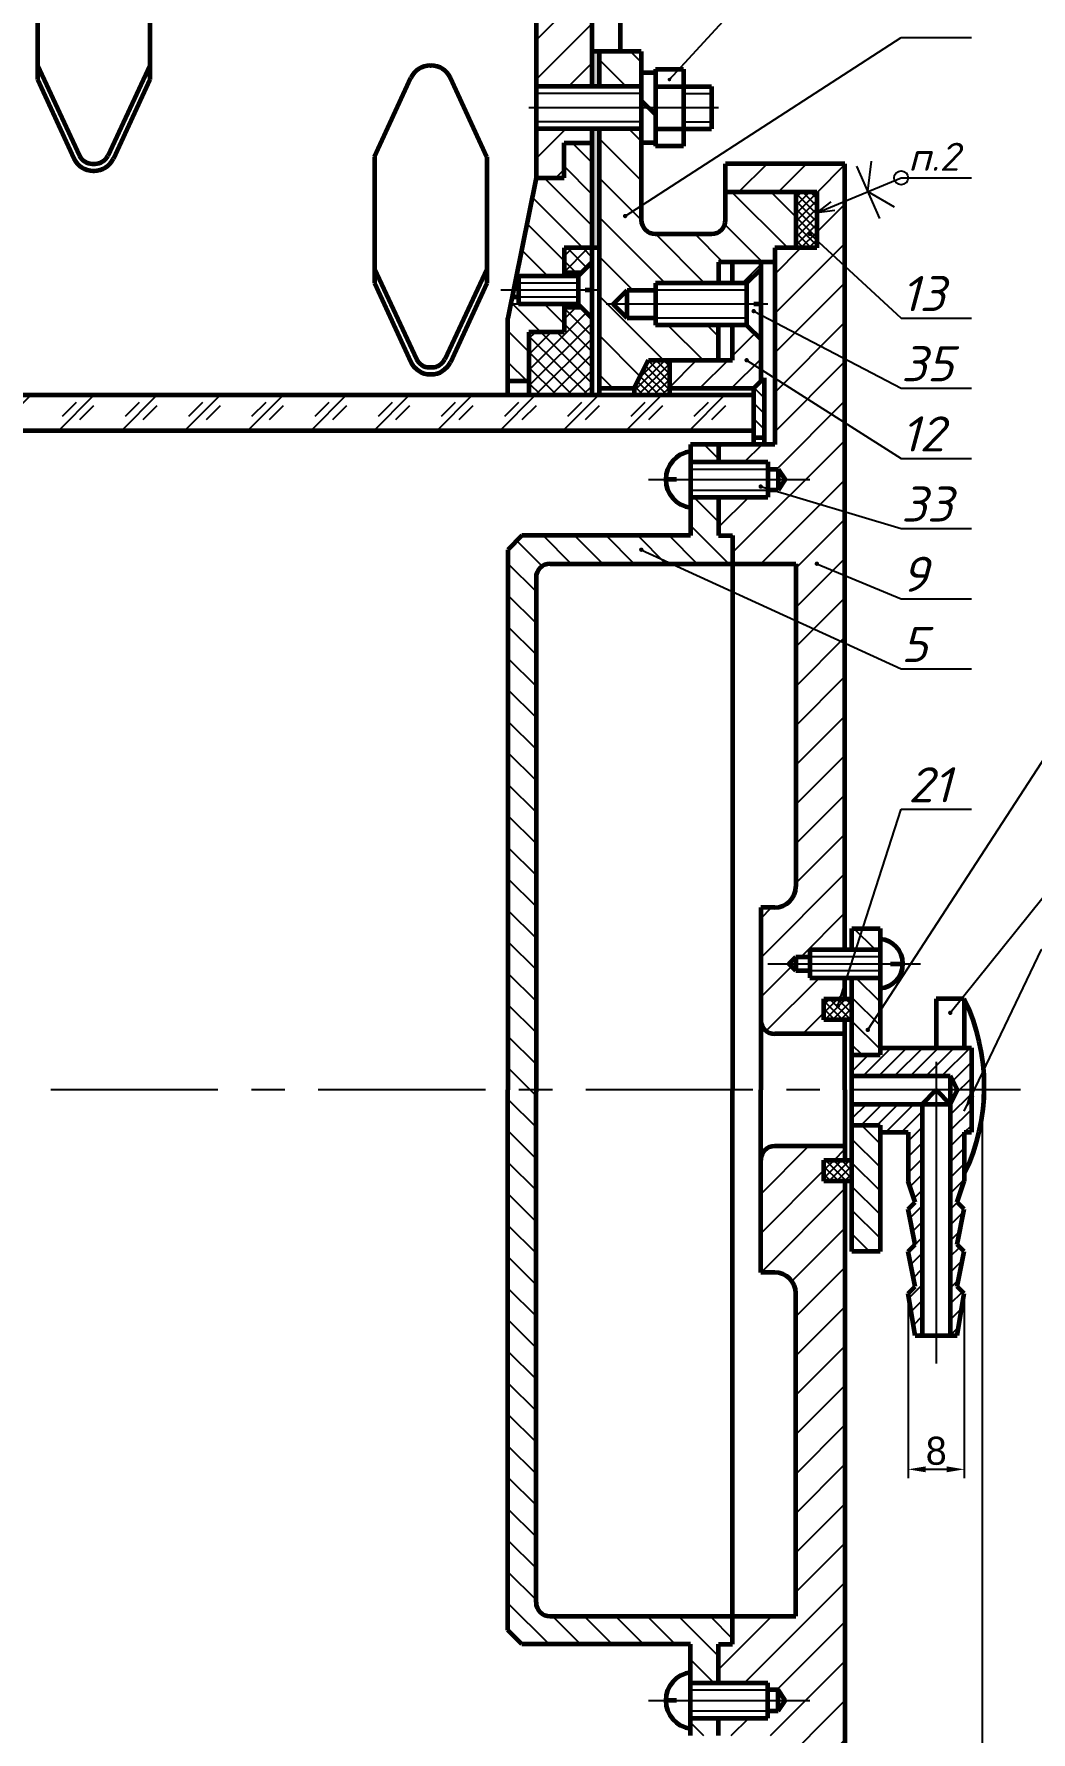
# Model space of a CAD drawing. Header units: millimetres. Extents: x 0 to 841, y 0 to 594.
# Drawn here: x 206.5 to 348.5, y 228.5 to 470.5 of the extents above; entities that cross this region are included whole.
import ezdxf

# ---------------------------------------------------------------- set-up
doc = ezdxf.new("R2010")
doc.units = ezdxf.units.MM
doc.linetypes.add('CENTER', pattern=[50.8, 31.75, -6.35, 6.35, -6.35])
for name, color, linetype in [('1', 2, 'Continuous'), ('Razmer', 3, 'Continuous'), ('TonLine', 2, 'Continuous')]:
    doc.layers.add(name, color=color, linetype=linetype)
doc.layers.add('2', color=1, linetype='Continuous', lineweight=60)
doc.styles.add('ADRF1', font='romans', dxfattribs={"oblique": 15})
doc.dimstyles.new('ISO-25', dxfattribs={"dimtxt": 2.5, "dimasz": 2.5, "dimexe": 1.25, "dimexo": 0.625, "dimtad": 1, "dimtxsty": 'Standard', "dimcen": 2.5, "dimadec": 0, "dimazin": 0, "dimtfac": 1, "dimtmove": 0, "dimatfit": 3, "dimfxl": 1, "dimarcsym": 0})
pattern_1 = [(45, (-36, 150), (-2.80633, 2.80633), [])]
pattern_2 = [(45, (-36, 150), (-0.561266, 0.561266), []), (135, (-36, 150), (-0.561266, -0.561266), [])]
pattern_3 = [(135, (-36, 150), (-2.80633, -2.80633), [])]

# ---------------------------------------------------------------- blocks, each defined once
blk = doc.blocks.new('*D20')
at = {"layer": 'Defpoints', "color": 0, "transparency": 16777216}
for p in [(331, 291), (339, 291), (339, 265.94)]:
    blk.add_point(p, dxfattribs=at)
at = {"layer": 'Razmer', "color": 0, "lineweight": -2, "transparency": 16777216}
for p, q in [((331, 290.38), (331, 264.69)), ((339, 290.38), (339, 264.69)), ((333.5, 265.94), (336.5, 265.94))]:
    blk.add_line(p, q, dxfattribs=at)
at = {"layer": 'Razmer', "color": 0, "transparency": 16777216}
for points in [[(333.5, 266.36), (333.5, 265.52), (331, 265.94)], [(336.5, 266.36), (336.5, 265.52), (339, 265.94)]]:
    blk.add_solid(points, dxfattribs=at)
at = {"layer": 'Razmer', "color": 0, "transparency": 16777216, "insert": (335, 268.56), "char_height": 4, "attachment_point": 5}
blk.add_mtext('8', dxfattribs=at)

msp = doc.modelspace()

# ---------------------------------------------------------------- hatches: boundary and pattern name
at = {"layer": '1'}
h = msp.add_hatch(dxfattribs=at)
h.set_pattern_fill('ANSI31', scale=1.25, style=0)
h.set_pattern_definition(pattern_1)
h.paths.add_polyline_path([(200, 457), (192, 457), (192, 455), (196, 455), (196, 450), (200, 450)])
h.paths.add_polyline_path([(200, 511), (190, 511), (190, 513), (194, 513), (194, 535), (191, 535), (191, 538), (188, 538), (188, 483), (192, 479), (192, 463), (200, 463)])
h.paths.add_polyline_path([(290, 538), (287, 538), (287, 535), (284, 535), (284, 513), (288, 513), (288, 511), (278, 511), (278, 463), (286, 463), (286, 479), (290, 483)])
h.paths.add_polyline_path([(282, 455), (286, 455), (286, 457), (278, 457), (278, 450), (282, 450)])
h = msp.add_hatch(dxfattribs=at)
h.set_pattern_fill('ANSI31', scale=1.25, angle=90, style=0)
h.set_pattern_definition(pattern_3)
h.paths.add_polyline_path([(293, 468), (287, 468), (287, 463), (293, 463)])
h = msp.add_hatch(dxfattribs=at)
h.set_pattern_fill('ANSI31', angle=90, style=0)
h.set_pattern_definition([(135, (-36, 150), (-2.245064, -2.245064), [])])
h.paths.add_polyline_path([(286, 455), (282, 455), (282, 450), (278, 450), (275.2, 436), (275.5, 436), (282, 436), (282, 440), (286, 440)])
h.paths.add_polyline_path([(282, 432), (275.5, 432), (274.4, 432), (274, 430), (274, 421), (277, 421), (277, 428), (282, 428)])
h = msp.add_hatch(dxfattribs=at)
h.set_pattern_fill('ANSI31', scale=1.25, angle=90, style=0)
h.set_pattern_definition(pattern_3)
h.paths.add_polyline_path([(312, 440), (315, 440), (315, 448), (305, 448), (305, 444, -0.414213562), (303, 442), (295, 442, -0.414213562), (293, 444), (293, 457), (287, 457), (287, 420), (292, 420), (294, 424), (304, 424), (304, 429), (295, 429), (295, 430), (291, 430), (289, 432), (291, 434), (295, 434), (295, 435), (304, 435), (304, 438), (312, 438)])
h = msp.add_hatch(dxfattribs=at)
h.set_pattern_fill('ANSI31', scale=1.25, style=0)
h.set_pattern_definition(pattern_1)
h.paths.add_polyline_path([(322, 452), (305, 452), (305, 448), (318, 448), (318, 440), (312, 440), (312, 412), (304, 412), (304, 409.5), (311, 409.5), (311, 408.5), (312.5, 408.5), (313.5, 407), (312.5, 405.5), (311, 405.5), (311, 404.5), (304, 404.5), (304, 399), (306, 399), (306, 395), (315, 395), (315, 349, -0.414213562), (312, 346), (310, 346), (310, 330, 0.414213562), (312, 328), (322, 328), (322, 330), (319, 330), (319, 333), (322, 333), (322, 336), (317, 336), (317, 337), (315, 337), (314, 338), (315, 339), (317, 339), (317, 340), (322, 340)])
h = msp.add_hatch(dxfattribs=at)
h.set_pattern_fill('ANSI37', scale=0.25, style=0)
h.set_pattern_definition(pattern_2)
h.paths.add_polyline_path([(318, 448), (315, 448), (315, 440), (318, 440)])
h = msp.add_hatch(dxfattribs=at)
h.set_pattern_fill('ANSI37', scale=0.5, angle=90, style=0)
h.set_pattern_definition([(135, (-36, 150), (-1.122532, -1.122532), []), (225, (-36, 150), (1.122532, -1.122532), [])])
h.paths.add_polyline_path([(277, 428), (277, 419), (286, 419), (286, 430), (284.5, 431.5), (282, 431.5), (282, 428)])
h.paths.add_polyline_path([(282, 436.5), (284.5, 436.5), (286, 438), (286, 440), (282, 440)])
h = msp.add_hatch(dxfattribs=at)
h.set_pattern_fill('ANSI31', style=0)
h.set_pattern_definition([(45, (-36, 150), (-2.245064, 2.245064), [])])
h.paths.add_polyline_path([(309, 420), (310, 421), (310, 427), (308, 429), (306, 429), (306, 424), (297, 424), (297, 420)])
h.paths.add_polyline_path([(306, 435), (308, 435), (310, 437), (310, 438), (306, 438)])
h = msp.add_hatch(dxfattribs=at)
h.set_pattern_fill('ANSI37', scale=0.25, style=0)
h.set_pattern_definition(pattern_2)
h.paths.add_polyline_path([(297, 424), (294, 424), (292, 420), (292, 419), (297, 419)])
h = msp.add_hatch(dxfattribs=at)
h.set_pattern_fill('ANSI31', scale=0.5, angle=90, style=0)
h.set_pattern_definition([(135, (-36, 150), (-1.122532, -1.122532), [])])
h.paths.add_polyline_path([(310.5, 421.5), (309, 420), (309, 413), (310.5, 413)])
h = msp.add_hatch(dxfattribs=at)
h.set_pattern_fill('ANSI31', scale=2, style=0)
h.set_pattern_definition([(45, (-36, 150), (-4.49013, 4.49013), [])])
h.paths.add_polyline_path([(167, 419), (167, 414), (309, 414), (309, 419)])
h = msp.add_hatch(dxfattribs=at)
h.set_pattern_fill('ANSI31', scale=0.75, angle=90, style=0)
h.set_pattern_definition([(135, (-36, 150), (-1.683798, -1.683798), [])])
h.paths.add_polyline_path([(327, 343), (323, 343), (323, 340), (327, 340)])
h.paths.add_polyline_path([(327, 336), (323, 336), (323, 325), (327, 325)])
h.paths.add_polyline_path([(327, 315), (323, 315), (323, 297), (327, 297)])
h = msp.add_hatch(dxfattribs=at)
h.set_pattern_fill('ANSI37', scale=0.25, style=0)
h.set_pattern_definition(pattern_2)
h.paths.add_polyline_path([(323, 333), (319, 333), (319, 330), (323, 330)])
h.paths.add_polyline_path([(323, 310), (319, 310), (319, 307), (323, 307)])
h = msp.add_hatch(dxfattribs=at)
h.set_pattern_fill('ANSI31', scale=0.5, style=0)
h.set_pattern_definition([(45, (-36, 150), (-1.122532, 1.122532), [])])
h.paths.add_polyline_path([(340, 320), (338, 320), (337, 318), (337, 285), (338, 285), (339, 291), (338, 292), (339, 297), (338, 298), (339, 303), (338, 304), (339, 307), (339, 314), (340, 314)])
h.paths.add_polyline_path([(340, 326), (327, 326), (327, 325), (323, 325), (323, 322), (337, 322), (338, 320), (340, 320)])
h.paths.add_polyline_path([(331, 314), (331, 307), (332, 304), (331, 303), (332, 298), (331, 297), (332, 292), (331, 291), (332, 285), (333, 285), (333, 318), (323, 318), (323, 315), (327, 315), (327, 314)])
h = msp.add_hatch(dxfattribs=at)
h.set_pattern_fill('ANSI31', scale=1.25, style=0)
h.set_pattern_definition(pattern_1)
h.paths.add_polyline_path([(322, 307), (319, 307), (319, 310), (322, 310), (322, 312), (312, 312, 0.414213562), (310, 310), (310, 294), (312, 294, -0.414213562), (315, 291), (315, 245), (306, 245), (306, 241), (304, 241), (304, 235.5), (311, 235.5), (311, 234.5), (312.5, 234.5), (313.5, 233), (312.5, 231.5), (311, 231.5), (311, 230.5), (304, 230.5), (304, 228), (312, 228), (312, 200), (318, 200), (318, 192), (305, 192), (305, 188), (322, 188)])
at = {"layer": '2'}
h = msp.add_hatch(color=7, dxfattribs=at)
h.paths.add_polyline_path([(287, 457), (286, 457), (286, 440), (287, 440)])
h.paths.add_polyline_path([(287, 468), (286, 468), (286, 463), (287, 463)])
at = {"layer": 'Razmer'}
h = msp.add_hatch(dxfattribs=at)
h.set_pattern_fill('ANSI31', angle=90, style=0)
h.paths.add_polyline_path([(304, 412), (300, 412), (300, 409.5), (304, 409.5)])
h.paths.add_polyline_path([(306, 399), (304, 399), (304, 404.5), (300, 404.5), (300, 399), (276, 399), (274, 397), (274, 393), (274, 320), (278, 320), (278, 393, -0.414213562), (280, 395), (306, 395)])
h.paths.add_polyline_path([(304, 230.5), (300, 230.5), (300, 228), (304, 228)])
h.paths.add_polyline_path([(304, 241), (306, 241), (306, 245), (280, 245, -0.414213562), (278, 247), (278, 319.71511), (278, 320), (274, 320), (274, 251), (274, 243), (276, 241), (300, 241), (300, 235.5), (304, 235.5)])

# ---------------------------------------------------------------- linework, layer by layer
at = {"layer": '1', "color": 7}
for p, q in [((277, 460), (304, 460)), ((293, 462), (278, 462)), ((299, 462), (303, 462)), ((293, 458), (278, 458)), ((299, 458), (303, 458)), ((275.5, 436), (275.2, 436)), ((287, 434), (273, 434)), ((284, 435), (275.5, 435)), ((308, 434), (295, 434)), ((275.5, 432), (274.4, 432)), ((284, 433), (275.5, 433)), ((311, 432), (288, 432)), ((308, 430), (295, 430)), ((212.5, 418), (210.5, 416)), ((215, 417.5), (213, 415.5)), ((221.5, 418), (219.5, 416)), ((224, 417.5), (222, 415.5)), ((230.5, 418), (228.5, 416)), ((233, 417.5), (231, 415.5)), ((239.5, 418), (237.5, 416)), ((242, 417.5), (240, 415.5)), ((248.5, 418), (246.5, 416)), ((251, 417.5), (249, 415.5)), ((257.5, 418), (255.5, 416)), ((260, 417.5), (258, 415.5)), ((266.5, 418), (264.5, 416)), ((269, 417.5), (267, 415.5)), ((275.5, 418), (273.5, 416)), ((278, 417.5), (276, 415.5)), ((284.5, 418), (282.5, 416)), ((287, 417.5), (285, 415.5)), ((293.5, 418), (291.5, 416)), ((296, 417.5), (294, 415.5)), ((302.5, 418), (300.5, 416)), ((305, 417.5), (303, 415.5)), ((335, 324), (335, 281))]:
    msp.add_line(p, q, dxfattribs=at)
at = {"layer": '1', "color": 7, "linetype": 'CENTER', "ltscale": 0.75}
msp.add_line((347, 320), (116, 320), dxfattribs=at)
at = {"layer": '2', "color": 7}
for p, q in [((290, 538), (290, 468)), ((278, 511), (278, 450)), ((207, 482), (207, 464)), ((223, 482), (223, 464)), ((286, 463), (286, 479)), ((293, 468), (286, 468)), ((287, 468), (287, 463)), ((293, 468), (293, 444)), ((207, 466), (212.99469, 453.15423)), ((223, 466), (217.00531, 453.15423)), ((262.9195, 466), (263.0805, 466)), ((293, 465), (295, 465)), ((295, 465.5), (299, 465.5)), ((295, 465.5), (295, 454.5)), ((299, 465.5), (299, 454.5)), ((207, 464), (212.19562, 452.74283)), ((223, 464), (217.80438, 452.74283)), ((255, 453), (260.19562, 464.25717)), ((271, 453), (265.80438, 464.25717)), ((293, 463), (278, 463)), ((295, 463), (303, 463)), ((303, 463), (303, 457)), ((293, 461), (295, 459)), ((293, 457), (278, 457)), ((282, 455), (286, 455)), ((282, 450), (282, 455)), ((286, 419), (286, 457)), ((287, 457), (287, 419)), ((295, 455), (293, 455)), ((295, 457), (303, 457)), ((255, 453), (255, 435)), ((271, 453), (271, 435)), ((299, 454.5), (295, 454.5)), ((214.80706, 452), (215.19294, 452)), ((214.9195, 451), (215.0805, 451)), ((305, 444), (305, 452)), ((322, 452), (305, 452)), ((322, 340), (322, 452)), ((278, 450), (274, 430)), ((278, 450), (282, 450)), ((305, 448), (318, 448)), ((315, 448), (315, 440)), ((318, 448), (318, 440)), ((295, 442), (303, 442)), ((282, 440), (282, 436)), ((287, 440), (282, 440)), ((312, 440), (312, 412)), ((318, 440), (312, 440)), ((255, 437), (260.99469, 424.15423)), ((271, 437), (265.00531, 424.15423)), ((284, 436), (275.5, 436)), ((275.5, 436), (275.5, 432)), ((282, 436.5), (284.5, 436.5)), ((286, 438), (284, 436)), ((284, 436), (284, 432)), ((312, 438), (304, 438)), ((304, 438), (304, 435)), ((306, 435), (306, 438)), ((310, 437), (308, 435)), ((310, 438), (310, 421)), ((255, 435), (260.19562, 423.74283)), ((271, 435), (265.80438, 423.74283)), ((275.5, 435), (275, 435)), ((286, 434), (285, 434)), ((289, 432), (291, 434)), ((291, 430), (291, 434)), ((291, 434), (295, 434)), ((308, 435), (295, 435)), ((295, 435), (295, 429)), ((308, 435), (308, 429)), ((275.5, 433), (274.6, 433)), ((284, 432), (275.5, 432)), ((282, 432), (282, 428)), ((284.5, 431.5), (282, 431.5)), ((284, 432), (286, 430)), ((291, 430), (289, 432)), ((310, 432), (309, 432)), ((274, 419), (274, 430)), ((295, 430), (291, 430)), ((308, 429), (295, 429)), ((304, 424), (304, 429)), ((306, 424), (306, 429)), ((308, 429), (310, 427)), ((282, 428), (277, 428)), ((277, 428), (277, 419)), ((292, 420), (294, 424)), ((294, 424), (306, 424)), ((297, 424), (297, 419)), ((262.80706, 423), (263.19294, 423)), ((262.9195, 422), (263.0805, 422)), ((309, 420), (310.5, 421.5)), ((310.5, 421.5), (310.5, 412)), ((309, 419), (167, 419)), ((277, 421), (274, 421)), ((287, 420), (292, 420)), ((292, 420), (292, 419)), ((297, 420), (309, 420)), ((309, 412), (309, 420)), ((167, 414), (309, 414)), ((300, 412), (300, 399)), ((312, 412), (300, 412)), ((304, 412), (304, 409.5)), ((309, 413), (310.5, 413)), ((300, 409.5), (311, 409.5)), ((311, 409.5), (311, 404.5)), ((298, 407), (296.46887, 407)), ((311, 408.5), (312.5, 408.5)), ((312.5, 408.5), (312.5, 405.5)), ((312.5, 408.5), (313.5, 407)), ((313.5, 407), (312.5, 405.5)), ((300, 404.5), (304, 404.5)), ((304, 404.5), (304, 399)), ((304, 404.5), (311, 404.5)), ((312.5, 405.5), (311, 405.5)), ((276, 399), (274, 397)), ((274, 397), (274, 393)), ((300, 399), (276, 399)), ((304, 399), (306, 399)), ((306, 399), (306, 320)), ((280, 395), (315, 395)), ((315, 395), (315, 349)), ((274, 393), (274, 320)), ((278, 393), (278, 319.71511)), ((310, 346), (310, 320)), ((312, 346), (310, 346)), ((323, 340), (323, 343)), ((323, 343), (327, 343)), ((327, 343), (327, 325)), ((314, 338), (315, 339)), ((315, 339), (315, 337)), ((315, 339), (317, 339)), ((317, 340), (317, 336)), ((317, 340), (327, 340)), ((315, 337), (314, 338)), ((317, 337), (315, 337)), ((328.5, 338), (330.25892, 338)), ((317, 336), (327, 336)), ((322, 333), (322, 336)), ((323, 297), (323, 336)), ((319, 333), (323, 333)), ((319, 330), (319, 333)), ((335, 333), (335, 326)), ((339, 333), (335, 333)), ((339, 333), (339, 326)), ((323, 330), (319, 330)), ((322, 320), (322, 330)), ((322, 328), (312, 328)), ((323, 325), (327, 325)), ((327, 326), (340, 326)), ((340, 326), (340, 314)), ((323, 322), (337, 322)), ((337, 322), (337, 285)), ((337, 322), (338, 320)), ((274, 251), (274, 320)), ((278, 247), (278, 319.71511)), ((306, 241), (306, 320)), ((310, 294), (310, 320)), ((322, 320), (322, 310)), ((333, 318), (335, 320)), ((335, 320), (337, 318)), ((338, 320), (337, 318)), ((323, 318), (337, 318)), ((333, 318), (333, 285)), ((323, 315), (327, 315)), ((327, 315), (327, 297)), ((327, 314), (331, 314)), ((331, 314), (331, 307)), ((339, 314), (339, 307)), ((339, 314), (340, 314)), ((322, 312), (312, 312)), ((319, 307), (319, 310)), ((319, 310), (323, 310)), ((323, 307), (319, 307)), ((322, 307), (322, 188)), ((332, 304), (331, 307)), ((338, 304), (339, 307)), ((331, 303), (332, 304)), ((332, 298), (331, 303)), ((339, 303), (338, 304)), ((338, 298), (339, 303)), ((331, 297), (332, 298)), ((339, 297), (338, 298)), ((327, 297), (323, 297)), ((332, 292), (331, 297)), ((338, 292), (339, 297)), ((312, 294), (310, 294)), ((315, 245), (315, 291)), ((331, 291), (332, 292)), ((332, 285), (331, 291)), ((339, 291), (338, 292)), ((338, 285), (339, 291)), ((332, 285), (338, 285)), ((274, 243), (274, 251)), ((280, 245), (315, 245)), ((276, 241), (274, 243)), ((300, 241), (276, 241)), ((300, 228), (300, 241)), ((304, 235.5), (304, 241)), ((304, 241), (306, 241)), ((300, 235.5), (311, 235.5)), ((311, 230.5), (311, 235.5)), ((298, 233), (296.46887, 233)), ((312.5, 234.5), (311, 234.5)), ((312.5, 231.5), (312.5, 234.5)), ((313.5, 233), (312.5, 234.5)), ((312.5, 231.5), (313.5, 233)), ((300, 230.5), (311, 230.5)), ((304, 228), (304, 230.5)), ((311, 231.5), (312.5, 231.5))]:
    msp.add_line(p, q, dxfattribs=at)
for centre, radius, start, end in [((262.9195, 463), 3, 90, 155.2248594), ((263.0805, 463), 3, 24.7751406, 90), ((214.9195, 454), 3, 204.7751406, 270), ((214.80706, 454), 2, 205.0168935, 270), ((215.0805, 454), 3, 270, 335.2248594), ((215.19294, 454), 2, 270, 334.9831065), ((295, 444), 2, 180, 270), ((303, 444), 2, 270, 0), ((262.9195, 425), 3, 204.7751406, 270), ((262.80706, 425), 2, 205.0168935, 270), ((263.0805, 425), 3, 270, 335.2248594), ((263.19294, 425), 2, 270, 334.9831065), ((300.5, 407), 4.03113, 97.1250163, 262.8749837), ((280, 393), 2, 90, 180), ((312, 349), 3, 270, 0), ((326.75, 338), 3.50892, 274.0856168, 85.9143832), ((313.01663, 320.5), 28.83376, 334.3088685, 25.6911315), ((312, 330), 2, 180, 270), ((312, 310), 2, 90, 180), ((312, 291), 3, 0, 90), ((280, 247), 2, 180, 270), ((300.5, 233), 4.03113, 97.1250163, 262.8749837)]:
    msp.add_arc(centre, radius, start, end, dxfattribs=at)
at = {"layer": 'Razmer', "color": 7}
for p, q in [((326.97535, 444.21718), (323.69105, 451.63909)), ((325.2763, 448.07252), (325.77455, 452.37646)), ((325.28262, 448.05986), (329.02391, 445.8747)), ((341.5275, 319.37542), (341.5275, 67.51326))]:
    msp.add_line(p, q, dxfattribs=at)
msp.add_circle((330, 450), 1, dxfattribs=at)
at = {"layer": 'TonLine', "color": 7}
for p, q in [((294, 407), (317, 407)), ((300, 408.5), (311, 408.5)), ((300, 405.5), (311, 405.5)), ((327, 339), (317, 339)), ((311, 338), (332.75, 338)), ((327, 337), (317, 337)), ((294, 233), (317, 233)), ((300, 234.5), (311, 234.5)), ((300, 231.5), (311, 231.5))]:
    msp.add_line(p, q, dxfattribs=at)

# ---------------------------------------------------------------- texts
at = {"layer": 'Razmer', "color": 7, "style": 'ADRF1', "oblique": 15}
for s, height, p in [('п.2', 4, (331, 451)), ('13', 5, (330, 431)), ('35', 5, (330, 421)), ('12', 5, (330, 411)), ('33', 5, (330, 401)), ('9', 5, (330, 391)), ('5', 5, (330, 381)), ('21', 5, (331, 361))]:
    msp.add_text(s, height=height, dxfattribs=at).set_placement(p)

# ---------------------------------------------------------------- dimensions: what is measured, and where the dimension line sits
at = {"layer": 'Razmer', "color": 7}
dim = msp.add_linear_dim(base=(339, 265.93951), p1=(331, 291), p2=(339, 291), dimstyle='ISO-25', override={"dimtxt": 4, "dimdec": 4, "dimtdec": 4, "dimfrac": 2}, dxfattribs=at)
dim.commit()
dim.dimension.update_dxf_attribs({"geometry": '*D20', "text_midpoint": (335, 265.93951), "dimtype": 160})

# ---------------------------------------------------------------- leaders
for points, override in [([(297, 464), (330, 500), (340, 500)], {"dimasz": 0.5, "dimgap": 0.625, "dimtad": 0, "dimdec": 4, "dimtdec": 4, "dimldrblk": 'Dot', "dimfrac": 2}), ([(290.69404, 444.5522), (330, 470), (340, 470)], {"dimgap": 0.625, "dimtad": 0, "dimdec": 4, "dimtdec": 4, "dimldrblk": 'DotSmall', "dimfrac": 2}), ([(318, 445), (330, 450), (340, 450)], {"dimgap": 0.625, "dimtad": 0, "dimdec": 4, "dimtdec": 4, "dimldrblk": 'Open30', "dimfrac": 2}), ([(317, 442), (330, 430), (340, 430)], {"dimgap": 0.625, "dimtad": 0, "dimdec": 4, "dimtdec": 4, "dimldrblk": 'DotSmall', "dimfrac": 2}), ([(309, 431), (330, 420), (340, 420)], {"dimgap": 0.625, "dimtad": 0, "dimdec": 4, "dimtdec": 4, "dimldrblk": 'DotSmall', "dimfrac": 2}), ([(308, 424), (330, 410), (340, 410)], {"dimgap": 0.625, "dimtad": 0, "dimdec": 4, "dimtdec": 4, "dimldrblk": 'DotSmall', "dimfrac": 2}), ([(310, 406), (330, 400), (340, 400)], {"dimgap": 0.625, "dimtad": 0, "dimdec": 4, "dimtdec": 4, "dimldrblk": 'DotSmall', "dimfrac": 2}), ([(293, 397), (330, 380), (340, 380)], {"dimgap": 0.625, "dimtad": 0, "dimdec": 4, "dimtdec": 4, "dimldrblk": 'DotSmall', "dimfrac": 2}), ([(318, 395), (330, 390), (340, 390)], {"dimgap": 0.625, "dimtad": 0, "dimdec": 4, "dimtdec": 4, "dimldrblk": 'DotSmall', "dimfrac": 2}), ([(325.24648, 328.56804), (353.12139, 371.48589), (363.12139, 371.48589)], {"dimgap": 0.625, "dimtad": 0, "dimdec": 4, "dimtdec": 4, "dimldrblk": 'DotSmall', "dimfrac": 2}), ([(321, 332), (330, 360), (340, 360)], {"dimgap": 0.625, "dimtad": 0, "dimdec": 4, "dimtdec": 4, "dimldrblk": 'DotSmall', "dimfrac": 2}), ([(337, 331), (360.23282, 360), (369.83342, 360)], {"dimgap": 0.625, "dimtad": 0, "dimdec": 4, "dimtdec": 4, "dimldrblk": 'DotSmall', "dimfrac": 2}), ([(339, 317), (350, 340), (360, 340)], {"dimgap": 0.625, "dimtad": 0, "dimdec": 4, "dimtdec": 4, "dimfrac": 2})]:
    msp.add_leader(points, dimstyle='ISO-25', override=override, dxfattribs=at)

doc.saveas('drawing.dxf')
